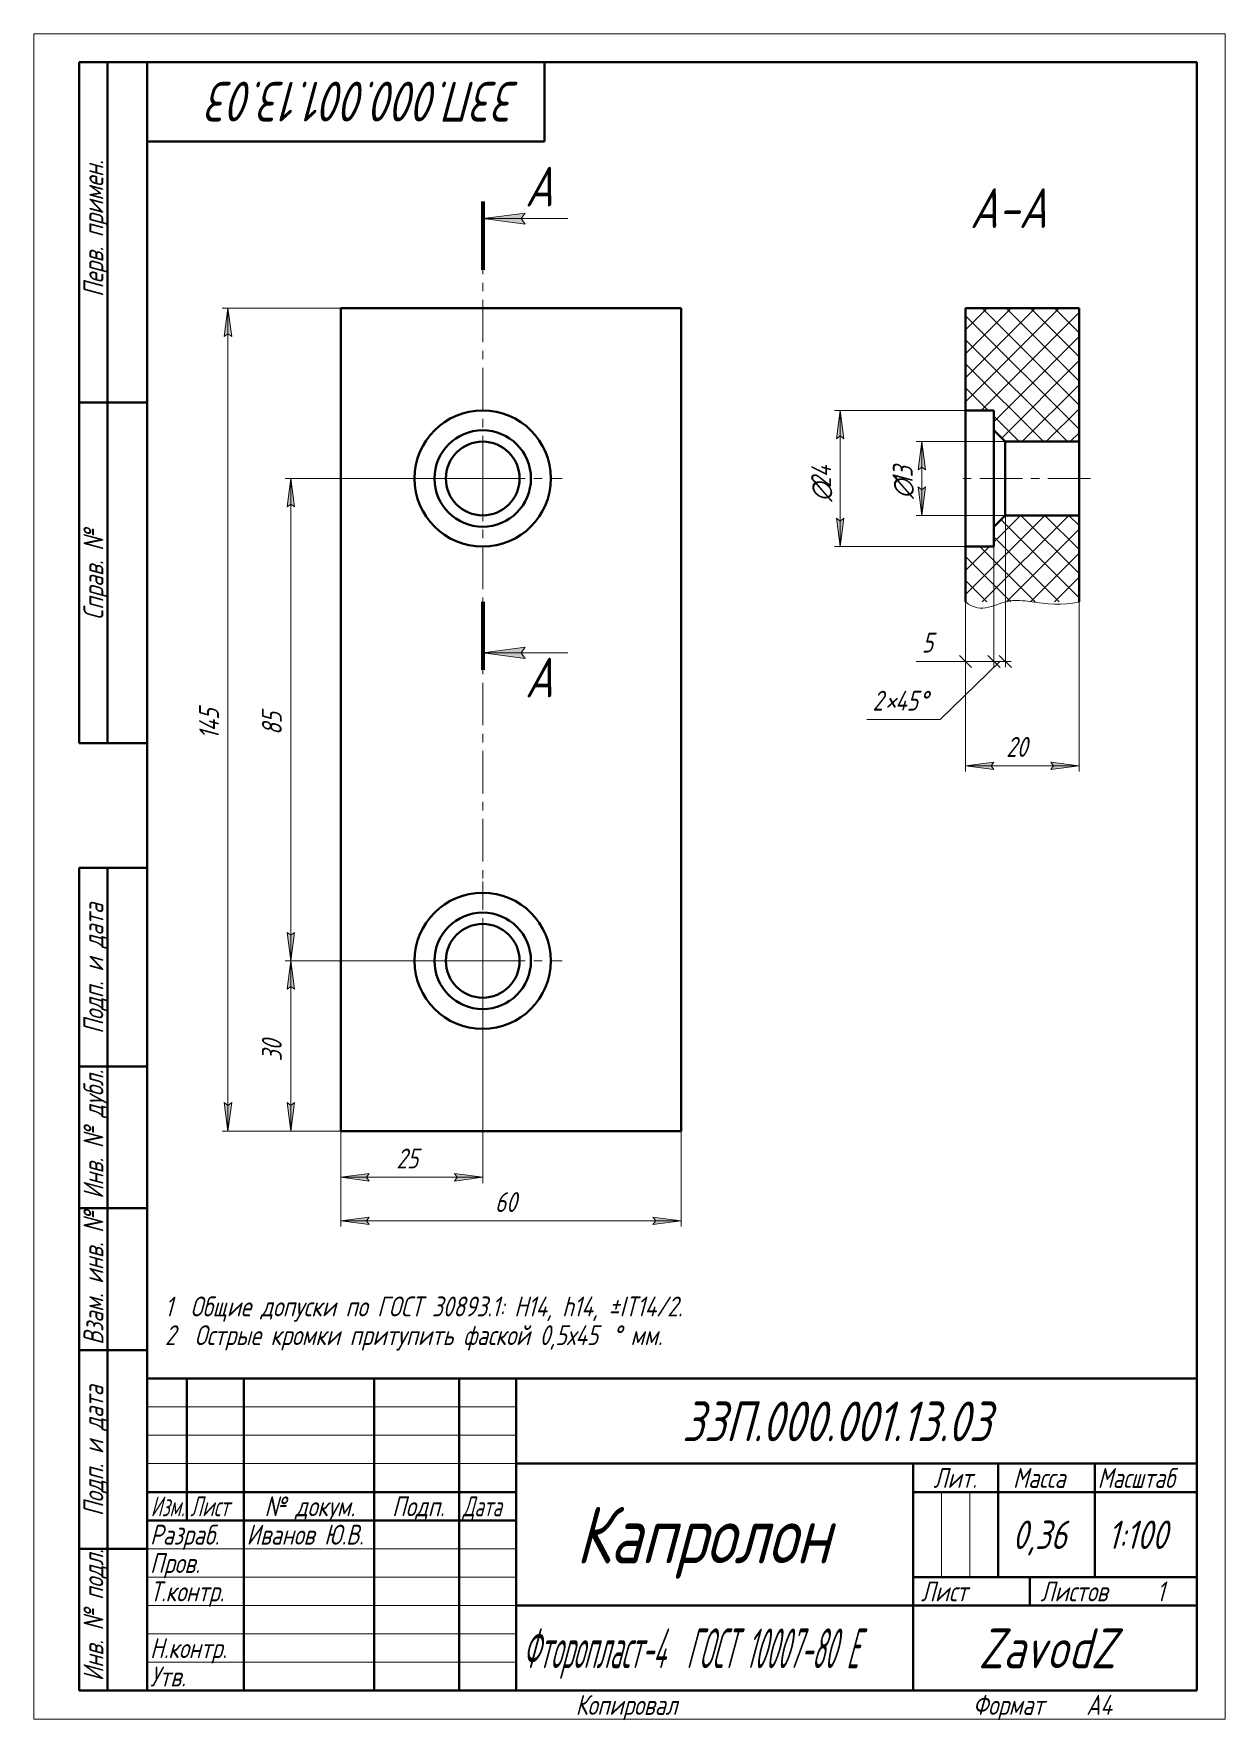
# Model space of a CAD drawing. Header units: millimetres. Extents: x 0 to 210, y 0 to 297.
import ezdxf

# ---------------------------------------------------------------- set-up
doc = ezdxf.new("R2010")
doc.units = ezdxf.units.MM
for name, pattern in [('K5LT_AXLED', [12, 7.5, -1.5, 1.5, -1.5]), ('K5LT_BASIC', [0]), ('K5LT_REINFORCED', [0]), ('K5LT_THIN', [0])]:
    doc.linetypes.add(name, pattern=pattern)
doc.layers.add('Системный слой', color=7, linetype='Continuous')
doc.styles.add('KDIMTEXTSTYLE', font='GOST_AU.SHX', dxfattribs={"width": 0.96, "oblique": 15, "height": 5})
doc.styles.add('KTEXTSTYLE', font='GOST_AU.SHX', dxfattribs={"width": 0.96, "height": 5})
doc.dimstyles.new('KDIMSTYLE (1.00)', dxfattribs={"dimtxt": 5, "dimasz": 1, "dimexe": 2, "dimexo": 0, "dimgap": 1, "dimtad": 1, "dimtxsty": 'KDIMTEXTSTYLE', "dimsah": 1, "dimcen": 0, "dimdle": 1, "dimadec": 0, "dimazin": 0, "dimtfac": 0.667, "dimtmove": 0, "dimatfit": 3, "dimfxl": 1, "dimtvp": 1, "dimtolj": 1, "dimtzin": 0, "dimarcsym": 0})

# ---------------------------------------------------------------- blocks, each defined once
blk = doc.blocks.new('U0')
at = {"layer": 'Системный слой', "color": 30, "linetype": 'K5LT_AXLED', "lineweight": 18, "true_color": 0xff8000}
for q in [(79.13, 147.62), (65.13, 133.62), (93.13, 133.62), (79.13, 119.62)]:
    blk.add_line((79.13, 133.62), q, dxfattribs=at)
blk = doc.blocks.new('U1')
at = {"layer": 'Системный слой', "color": 30, "linetype": 'K5LT_AXLED', "lineweight": 18, "true_color": 0xff8000}
for q in [(79.13, 257.41), (65.13, 218.62), (93.13, 218.62), (79.13, 142.98)]:
    blk.add_line((79.13, 218.62), q, dxfattribs=at)
blk = doc.blocks.new('D0')
at = {"layer": 'Системный слой'}
for points in [[(58.63, 87.77), (59.13, 88.43), (54.13, 87.77), (59.13, 87.12)], [(109.13, 87.12), (114.13, 87.77), (109.13, 88.43), (109.63, 87.77)]]:
    blk.add_hatch(color=7, dxfattribs=at).paths.add_polyline_path(points)
at = {"layer": 'Системный слой', "color": 7, "linetype": 'K5LT_THIN', "lineweight": 18}
for p, q in [((54.13, 103.62), (54.13, 86.77)), ((114.13, 103.62), (114.13, 86.77)), ((54.13, 87.77), (59.13, 88.43)), ((59.13, 87.12), (54.13, 87.77)), ((54.13, 87.77), (114.13, 87.77)), ((59.13, 88.43), (58.63, 87.77)), ((58.63, 87.77), (59.13, 87.12)), ((109.63, 87.77), (109.13, 88.43)), ((109.13, 88.43), (114.13, 87.77)), ((114.13, 87.77), (109.13, 87.12)), ((109.13, 87.12), (109.63, 87.77))]:
    blk.add_line(p, q, dxfattribs=at)
at = {"layer": 'Системный слой', "color": 7, "insert": (81.27, 92.85), "char_height": 2.5, "attachment_point": 1, "style": 'KTEXTSTYLE'}
blk.add_mtext('\\H3.5;\\W0.965;\\Q15;\\Q15;60', dxfattribs=at)
blk = doc.blocks.new('KDIMARROW_01')
at = {"layer": 'Системный слой'}
blk.add_hatch(color=0, dxfattribs=at).paths.add_polyline_path([(0, 0), (-5, 0.66), (-4.5, 0), (-5, -0.66)])
at = {"layer": 'Системный слой', "color": 0, "linetype": 'K5LT_THIN', "lineweight": 18}
for p, q in [((-4.5, 0), (-5, 0.66)), ((-5, 0.66), (0, 0)), ((0, 0), (-5, -0.66)), ((-5, -0.66), (-4.5, 0)), ((0, 0), (-1, 0))]:
    blk.add_line(p, q, dxfattribs=at)
blk = doc.blocks.new('D1')
at = {"layer": 'Системный слой'}
for points in [[(54.13, 95.46), (59.13, 96.12), (58.63, 95.46), (59.13, 94.8)], [(74.13, 94.8), (79.13, 95.46), (74.13, 96.12), (74.63, 95.46)]]:
    blk.add_hatch(color=7, dxfattribs=at).paths.add_polyline_path(points)
at = {"layer": 'Системный слой', "color": 7, "linetype": 'K5LT_THIN', "lineweight": 18}
for p, q in [((79.13, 133.62), (79.13, 94.46)), ((54.13, 103.62), (54.13, 94.46)), ((54.13, 95.46), (59.13, 96.12)), ((59.13, 94.8), (54.13, 95.46)), ((54.13, 95.46), (79.13, 95.46)), ((59.13, 96.12), (58.63, 95.46)), ((58.63, 95.46), (59.13, 94.8)), ((74.63, 95.46), (74.13, 96.12)), ((74.13, 96.12), (79.13, 95.46)), ((79.13, 95.46), (74.13, 94.8)), ((74.13, 94.8), (74.63, 95.46))]:
    blk.add_line(p, q, dxfattribs=at)
at = {"layer": 'Системный слой', "color": 7, "insert": (63.91, 100.53), "char_height": 2.5, "attachment_point": 1, "style": 'KTEXTSTYLE'}
blk.add_mtext('\\H3.5;\\W0.965;\\Q15;\\Q15;25', dxfattribs=at)
blk = doc.blocks.new('D2')
at = {"layer": 'Системный слой'}
for points in [[(45.95, 128.62), (45.29, 133.62), (44.64, 128.62), (45.29, 129.12)], [(45.29, 103.62), (45.95, 108.62), (45.29, 108.12), (44.64, 108.62)]]:
    blk.add_hatch(color=7, dxfattribs=at).paths.add_polyline_path(points)
at = {"layer": 'Системный слой', "color": 7, "linetype": 'K5LT_THIN', "lineweight": 18}
for p, q in [((79.13, 133.62), (44.29, 133.62)), ((44.64, 128.62), (45.29, 133.62)), ((45.29, 133.62), (45.95, 128.62)), ((45.29, 103.62), (45.29, 133.62)), ((45.29, 129.12), (44.64, 128.62)), ((45.95, 128.62), (45.29, 129.12)), ((45.29, 103.62), (44.64, 108.62)), ((44.64, 108.62), (45.29, 108.12)), ((45.29, 108.12), (45.95, 108.62)), ((45.95, 108.62), (45.29, 103.62)), ((54.13, 103.62), (44.29, 103.62))]:
    blk.add_line(p, q, dxfattribs=at)
at = {"layer": 'Системный слой', "color": 7, "insert": (40.22, 115.9), "char_height": 2.5, "attachment_point": 1, "rotation": 90, "style": 'KTEXTSTYLE'}
blk.add_mtext('\\H3.5;\\W0.965;\\Q15;\\Q15;30', dxfattribs=at)
blk = doc.blocks.new('D3')
at = {"layer": 'Системный слой'}
for points in [[(45.95, 213.62), (45.29, 218.62), (44.64, 213.62), (45.29, 214.12)], [(45.29, 133.62), (45.95, 138.62), (45.29, 138.12), (44.64, 138.62)]]:
    blk.add_hatch(color=7, dxfattribs=at).paths.add_polyline_path(points)
at = {"layer": 'Системный слой', "color": 7, "linetype": 'K5LT_THIN', "lineweight": 18}
for p, q in [((79.13, 218.62), (44.29, 218.62)), ((44.64, 213.62), (45.29, 218.62)), ((45.29, 218.62), (45.95, 213.62)), ((45.29, 133.62), (45.29, 218.62)), ((45.29, 214.12), (44.64, 213.62)), ((45.95, 213.62), (45.29, 214.12)), ((45.29, 133.62), (44.64, 138.62)), ((44.64, 138.62), (45.29, 138.12)), ((45.29, 138.12), (45.95, 138.62)), ((45.95, 138.62), (45.29, 133.62)), ((79.13, 133.62), (44.29, 133.62))]:
    blk.add_line(p, q, dxfattribs=at)
at = {"layer": 'Системный слой', "color": 7, "insert": (40.22, 173.4), "char_height": 2.5, "attachment_point": 1, "rotation": 90, "style": 'KTEXTSTYLE'}
blk.add_mtext('\\H3.5;\\W0.965;\\Q15;\\Q15;85', dxfattribs=at)
blk = doc.blocks.new('D4')
at = {"layer": 'Системный слой'}
for points in [[(34.89, 243.62), (34.23, 248.62), (33.57, 243.62), (34.23, 244.12)], [(34.23, 103.62), (34.89, 108.62), (34.23, 108.12), (33.57, 108.62)]]:
    blk.add_hatch(color=7, dxfattribs=at).paths.add_polyline_path(points)
at = {"layer": 'Системный слой', "color": 7, "linetype": 'K5LT_THIN', "lineweight": 18}
for p, q in [((54.13, 248.62), (33.23, 248.62)), ((33.57, 243.62), (34.23, 248.62)), ((34.23, 248.62), (34.89, 243.62)), ((34.23, 103.62), (34.23, 248.62)), ((34.23, 244.12), (33.57, 243.62)), ((34.89, 243.62), (34.23, 244.12)), ((34.23, 103.62), (33.57, 108.62)), ((33.57, 108.62), (34.23, 108.12)), ((34.23, 108.12), (34.89, 108.62)), ((34.89, 108.62), (34.23, 103.62)), ((54.13, 103.62), (33.23, 103.62))]:
    blk.add_line(p, q, dxfattribs=at)
at = {"layer": 'Системный слой', "color": 7, "insert": (29.15, 172.66), "char_height": 2.5, "attachment_point": 1, "rotation": 90, "style": 'KTEXTSTYLE'}
blk.add_mtext('\\H3.5;\\W0.965;\\Q15;\\Q15;145', dxfattribs=at)
blk = doc.blocks.new('U2')
at = {"layer": 'Системный слой'}
for points in [[(86.63, 263.42), (85.88, 264.41), (86.63, 265.4), (79.13, 264.41)], [(85.88, 187.88), (86.63, 188.87), (79.13, 187.88), (86.63, 186.89)]]:
    blk.add_hatch(color=7, dxfattribs=at).paths.add_polyline_path(points)
at = {"layer": 'Системный слой', "color": 134, "linetype": 'K5LT_REINFORCED', "lineweight": 100, "true_color": 0x009696}
for p, q in [((79.13, 267.41), (79.13, 255.41)), ((79.13, 196.88), (79.13, 184.88))]:
    blk.add_line(p, q, dxfattribs=at)
at = {"layer": 'Системный слой', "color": 7, "linetype": 'K5LT_THIN', "lineweight": 18}
for p, q in [((79.13, 264.41), (86.63, 265.4)), ((86.63, 265.4), (85.88, 264.41)), ((86.63, 263.42), (79.13, 264.41)), ((94.13, 264.41), (79.13, 264.41)), ((85.88, 264.41), (86.63, 263.42)), ((79.13, 187.88), (86.63, 188.87)), ((86.63, 186.89), (79.13, 187.88)), ((94.13, 187.88), (79.13, 187.88)), ((86.63, 188.87), (85.88, 187.88)), ((85.88, 187.88), (86.63, 186.89))]:
    blk.add_line(p, q, dxfattribs=at)
at = {"layer": 'Системный слой', "color": 7, "char_height": 2.5, "attachment_point": 1, "style": 'KTEXTSTYLE'}
for insert in [(86.6, 273.56), (86.6, 187.04)]:
    blk.add_mtext('\\H3.5;\\W0.965;\\Q15;\\Q15;\\H7.00;А', dxfattribs=dict(at, insert=insert))
blk = doc.blocks.new('D5')
at = {"layer": 'Системный слой', "color": 7, "linetype": 'K5LT_THIN', "lineweight": 18}
for p, q in [((164.24, 206.62), (164.24, 185.37)), ((169.24, 206.62), (169.24, 185.37)), ((165.3, 185.31), (163.17, 187.43)), ((168.17, 187.43), (170.3, 185.31)), ((160.74, 186.37), (155.52, 186.37)), ((164.24, 186.37), (160.74, 186.37)), ((164.24, 186.37), (163.24, 186.37)), ((164.24, 186.37), (169.24, 186.37)), ((169.24, 186.37), (170.24, 186.37))]:
    blk.add_line(p, q, dxfattribs=at)
at = {"layer": 'Системный слой', "color": 7, "insert": (156.52, 191.45), "char_height": 2.5, "attachment_point": 1, "style": 'KTEXTSTYLE'}
blk.add_mtext('\\H3.5;\\W0.965;\\Q15;\\Q15;5', dxfattribs=at)
blk = doc.blocks.new('KDIMARROW_13')
at = {"layer": 'Системный слой', "color": 0, "linetype": 'K5LT_THIN', "lineweight": 18}
for p, q in [((-1.06, 1.06), (1.06, -1.06)), ((0, 0), (-1, 0)), ((0, 0), (1, 0))]:
    blk.add_line(p, q, dxfattribs=at)
blk = doc.blocks.new('D6')
at = {"layer": 'Системный слой', "color": 7, "linetype": 'K5LT_THIN', "lineweight": 18}
for p, q in [((171.24, 212.12), (171.24, 185.37)), ((169.24, 210.12), (169.24, 185.37)), ((170.3, 185.31), (168.17, 187.43)), ((170.17, 187.43), (172.3, 185.31)), ((170.24, 186.37), (159.74, 176.12)), ((169.24, 186.37), (168.24, 186.37)), ((169.24, 186.37), (171.24, 186.37)), ((171.24, 186.37), (172.24, 186.37)), ((159.74, 176.12), (146.83, 176.12))]:
    blk.add_line(p, q, dxfattribs=at)
at = {"layer": 'Системный слой', "color": 7, "char_height": 2.5, "attachment_point": 1, "style": 'KTEXTSTYLE'}
for s, insert in [('\\H3.5;\\W0.965;\\Q15;\\Q15;2', (147.83, 181.21)), ('\\H3.5;\\W0.965;\\Q15;\\Q15;×', (150.05, 181.21)), ('\\H3.5;\\W0.965;\\Q15;\\Q15;45', (151.81, 181.21)), ('\\H3.5;\\W0.965;\\Q15;\\Q15;°', (155.98, 181.21))]:
    blk.add_mtext(s, dxfattribs=dict(at, insert=insert))
blk = doc.blocks.new('D7')
at = {"layer": 'Системный слой'}
for points in [[(168.74, 167.98), (169.24, 168.64), (164.24, 167.98), (169.24, 167.32)], [(184.24, 167.98), (179.24, 168.64), (179.74, 167.98), (179.24, 167.32)]]:
    blk.add_hatch(color=7, dxfattribs=at).paths.add_polyline_path(points)
at = {"layer": 'Системный слой', "color": 7, "linetype": 'K5LT_THIN', "lineweight": 18}
for p, q in [((164.24, 196.88), (164.24, 166.98)), ((184.24, 196.88), (184.24, 166.98)), ((164.24, 167.98), (169.24, 168.64)), ((169.24, 167.32), (164.24, 167.98)), ((164.24, 167.98), (184.24, 167.98)), ((169.24, 168.64), (168.74, 167.98)), ((168.74, 167.98), (169.24, 167.32)), ((179.74, 167.98), (179.24, 168.64)), ((179.24, 168.64), (184.24, 167.98)), ((184.24, 167.98), (179.24, 167.32)), ((179.24, 167.32), (179.74, 167.98))]:
    blk.add_line(p, q, dxfattribs=at)
at = {"layer": 'Системный слой', "color": 7, "insert": (171.38, 173.06), "char_height": 2.5, "attachment_point": 1, "style": 'KTEXTSTYLE'}
blk.add_mtext('\\H3.5;\\W0.965;\\Q15;\\Q15;20', dxfattribs=at)
blk = doc.blocks.new('D8')
at = {"layer": 'Системный слой'}
for points in [[(142.8, 225.62), (142.14, 230.62), (141.48, 225.62), (142.14, 226.12)], [(142.14, 206.62), (142.8, 211.62), (142.14, 211.12), (141.48, 211.62)]]:
    blk.add_hatch(color=7, dxfattribs=at).paths.add_polyline_path(points)
at = {"layer": 'Системный слой', "color": 7, "linetype": 'K5LT_THIN', "lineweight": 18}
for p, q in [((164.24, 230.62), (141.14, 230.62)), ((141.48, 225.62), (142.14, 230.62)), ((142.14, 230.62), (142.8, 225.62)), ((142.14, 230.62), (142.14, 206.62)), ((142.14, 226.12), (141.48, 225.62)), ((142.8, 225.62), (142.14, 226.12)), ((142.14, 206.62), (141.48, 211.62)), ((141.48, 211.62), (142.14, 211.12)), ((142.14, 211.12), (142.8, 211.62)), ((142.8, 211.62), (142.14, 206.62)), ((164.24, 206.62), (141.14, 206.62))]:
    blk.add_line(p, q, dxfattribs=at)
at = {"layer": 'Системный слой', "color": 7, "char_height": 2.5, "attachment_point": 1, "rotation": 90, "style": 'KTEXTSTYLE'}
for s, insert in [('\\H3.5;\\W0.965;\\Q15;\\Q15;24', (137.04, 216.96)), ('\\H3.5;\\W0.965;\\Q15;\\Q15;∅', (137.04, 214.55))]:
    blk.add_mtext(s, dxfattribs=dict(at, insert=insert))
blk = doc.blocks.new('D9')
at = {"layer": 'Системный слой'}
for points in [[(157.17, 220.12), (156.52, 225.12), (155.86, 220.12), (156.52, 220.62)], [(156.52, 212.12), (157.17, 217.12), (156.52, 216.62), (155.86, 217.12)]]:
    blk.add_hatch(color=7, dxfattribs=at).paths.add_polyline_path(points)
at = {"layer": 'Системный слой', "color": 7, "linetype": 'K5LT_THIN', "lineweight": 18}
for p, q in [((171.24, 225.12), (155.52, 225.12)), ((155.86, 220.12), (156.52, 225.12)), ((156.52, 225.12), (157.17, 220.12)), ((156.52, 225.12), (156.52, 212.12)), ((156.52, 220.62), (155.86, 220.12)), ((157.17, 220.12), (156.52, 220.62)), ((156.52, 212.12), (155.86, 217.12)), ((155.86, 217.12), (156.52, 216.62)), ((156.52, 216.62), (157.17, 217.12)), ((157.17, 217.12), (156.52, 212.12)), ((171.24, 212.12), (155.52, 212.12))]:
    blk.add_line(p, q, dxfattribs=at)
at = {"layer": 'Системный слой', "color": 7, "char_height": 2.5, "attachment_point": 1, "rotation": 90, "style": 'KTEXTSTYLE'}
for s, insert in [('\\H3.5;\\W0.965;\\Q15;\\Q15;13', (151.42, 217.47)), ('\\H3.5;\\W0.965;\\Q15;\\Q15;∅', (151.42, 215.06))]:
    blk.add_mtext(s, dxfattribs=dict(at, insert=insert))
blk = doc.blocks.new('U3')
at = {"color": 7, "linetype": 'K5LT_THIN', "lineweight": 18}
for p, q in [((0, 0), (0, 297)), ((0, 297), (210, 297)), ((210, 297), (210, 0)), ((20, 55), (85, 55)), ((20, 50), (85, 50)), ((20, 45), (85, 45)), ((159.96, 25), (159.96, 40)), ((164.98, 25), (164.98, 40)), ((20, 30), (85, 30)), ((20, 25), (85, 25)), ((20, 20), (85, 20)), ((20, 15), (85, 15)), ((20, 10), (85, 10)), ((210, 0), (0, 0))]:
    blk.add_line(p, q, dxfattribs=at)
at = {"color": 150, "linetype": 'K5LT_BASIC', "lineweight": 40, "true_color": 0x0080ff}
for p, q in [((8, 172), (8, 292)), ((20, 292), (8, 292)), ((13, 172), (13, 292)), ((20, 5), (20, 292)), ((20, 292), (205, 292)), ((90, 292), (90, 278)), ((205, 292), (205, 5)), ((90, 278), (20, 278)), ((20, 232), (8, 232)), ((20, 172), (8, 172)), ((8, 5), (8, 150)), ((20, 150), (8, 150)), ((13, 5), (13, 150)), ((20, 115), (8, 115)), ((20, 90), (8, 90)), ((20, 65), (8, 65)), ((20, 60), (205, 60)), ((20, 5), (20, 60)), ((27, 35), (27, 60)), ((37, 5), (37, 60)), ((60, 5), (60, 60)), ((75, 5), (75, 60)), ((85, 5), (85, 60)), ((85, 45), (205, 45)), ((155, 5), (155, 45)), ((170, 25), (170, 45)), ((187, 25), (187, 45)), ((20, 40), (85, 40)), ((155, 40), (170, 40)), ((170, 40), (205, 40)), ((20, 35), (85, 35)), ((20, 30), (8, 30)), ((155, 25), (205, 25)), ((175.57, 20), (175.57, 25)), ((85, 20), (155, 20)), ((155, 20), (205, 20)), ((20, 5), (8, 5)), ((205, 5), (20, 5))]:
    blk.add_line(p, q, dxfattribs=at)
at = {"color": 7, "char_height": 2.5, "attachment_point": 1, "style": 'KTEXTSTYLE'}
for s, insert, rotation in [('\\H3.5;\\W0.965;\\Q15;\\Q15;\\H7.00;ЗЗП.000.001.13.03', (85.72, 281.55), 180), ('\\H3.5;\\W0.965;\\Q15;\\Q15;Перв. примен.', (8.77, 250.61), 90), ('\\H3.5;\\W0.965;\\Q15;\\Q15;Справ. №', (8.77, 193.68), 90), ('\\H3.5;\\W0.965;\\Q15;\\Q15;Подп. и дата', (8.77, 120.75), 90), ('\\H3.5;\\W0.965;\\Q15;\\Q15;Инв. № дубл.', (8.77, 91.67), 90), ('\\H3.5;\\W0.965;\\Q15;\\Q15;Взам. инв. №', (8.77, 65.94), 90), ('\\H3.5;\\W0.965;\\Q15;\\Q15;Подп. и дата', (8.77, 35.75), 90), ('\\H3.5;\\W0.965;\\Q15;\\Q15;Инв. № подл.', (8.77, 6.67), 90)]:
    blk.add_mtext(s, dxfattribs=dict(at, insert=insert, rotation=rotation))
for s, insert in [('\\H3.5;\\W0.965;\\Q15;\\Q15;\\H7.00;ЗЗП.000.001.13.03', (114.28, 55.95)), ('\\H3.5;\\W0.965;\\Q15;\\Q15;Лит.', (158.56, 44.23)), ('\\H3.5;\\W0.965;\\Q15;\\Q15;Масса', (172.58, 44.23)), ('\\H3.5;\\W0.965;\\Q15;\\Q15;\\W0.941;Масштаб', (187.52, 44.23)), ('\\H3.5;\\W0.965;\\Q15;\\Q15;\\W0.797;Изм.', (20.61, 39.23)), ('\\H3.5;\\W0.965;\\Q15;\\Q15;\\W0.807;Лист', (27.6, 39.23)), ('\\H3.5;\\W0.965;\\Q15;\\Q15;№ докум.', (40.67, 39.23)), ('\\H3.5;\\W0.965;\\Q15;\\Q15;Подп.', (63.15, 39.23)), ('\\H3.5;\\W0.965;\\Q15;\\Q15;\\W0.807;Дата', (75.6, 39.23)), ('\\H3.5;\\W0.965;\\Q15;\\Q15;\\H10.00;Капролон', (95.56, 37.43)), ('\\H3.5;\\W0.965;\\Q15;\\Q15;Разраб.', (20.5, 34.23)), ('\\H3.5;\\W0.965;\\Q15;\\Q15;Иванов Ю.В.', (37.5, 34.23)), ('\\H3.5;\\W0.965;\\Q15;\\Q15;\\H5.00;0,36', (172.5, 34.97)), ('\\H3.5;\\W0.965;\\Q15;\\Q15;\\H5.00;1:100', (189.27, 34.97)), ('\\H3.5;\\W0.965;\\Q15;\\Q15;Пров.', (20.5, 29.23)), ('\\H3.5;\\W0.965;\\Q15;\\Q15;Т.контр.', (20.5, 24.23)), ('\\H3.5;\\W0.965;\\Q15;\\Q15;Лист', (156.36, 24.23)), ('\\H3.5;\\W0.965;\\Q15;\\Q15;Листов', (177.41, 24.23)), ('\\H3.5;\\W0.965;\\Q15;\\Q15;1', (197.91, 24.23)), ('\\H3.5;\\W0.965;\\Q15;\\Q15;\\W0.523;\\H7.00;Фторопласт-4  ГОСТ 10007-80 Е', (86.08, 15.95)), ('\\H3.5;\\W0.965;\\Q15;\\Q15;\\H7.00;ZavodZ', (166.5, 15.95)), ('\\H3.5;\\W0.965;\\Q15;\\Q15;Н.контр.', (20.5, 14.23)), ('\\H3.5;\\W0.965;\\Q15;\\Q15;Утв.', (20.5, 9.23)), ('\\H3.5;\\W0.965;\\Q15;\\Q15;Копировал', (95.5, 4.23)), ('\\H3.5;\\W0.965;\\Q15;\\Q15;Формат', (165.5, 4.23)), ('\\H3.5;\\W0.965;\\Q15;\\Q15;A4', (185.5, 4.23))]:
    blk.add_mtext(s, dxfattribs=dict(at, insert=insert))
blk = doc.blocks.new('U4')
at = {"color": 7, "char_height": 2.5, "attachment_point": 1, "style": 'KTEXTSTYLE'}
for s, insert in [('\\H3.5;\\W0.965;\\Q15;\\Q15;1', (23.12, 74.45)), ('\\H3.5;\\W0.965;\\Q15;\\Q15;Общие допуски по ГОСТ 30893.1: H14, h14, ', (27.6, 74.45)), ('\\H3.5;\\W0.965;\\Q15;\\Q15;IT14/2.', (103.26, 74.45)), ('\\H3.5;\\W0.965;\\Q15;\\Q15;±', (101.31, 74.45)), ('\\H3.5;\\W0.965;\\Q15;\\Q15;2', (23.12, 69.39)), ('\\H3.5;\\W0.965;\\Q15;\\Q15;Острые кромки притупить фаской 0,5х45', (28.34, 69.39)), ('\\H3.5;\\W0.965;\\Q15;\\Q15;°', (101.96, 69.39)), ('\\H3.5;\\W0.965;\\Q15;\\Q15; мм.', (103.44, 69.39))]:
    blk.add_mtext(s, dxfattribs=dict(at, insert=insert))

msp = doc.modelspace()

# ---------------------------------------------------------------- hatches: boundary and pattern name
at = {"layer": 'Системный слой'}
h = msp.add_hatch(dxfattribs=at)
h.set_pattern_fill('', angle=45, style=0, pattern_type=0)
h.set_pattern_definition([(45, (0, 0), (-2.12132, 2.12132), []), (135, (0, 0), (-2.12132, -2.12132), [])])
h.paths.add_polyline_path([(171.235, 225.117), (184.235, 225.117), (184.235, 248.617), (164.235, 248.617), (164.235, 230.617), (169.235, 230.617), (169.235, 227.117)])
h.paths.add_polyline_path([(184.235, 212.117), (171.235, 212.117), (169.235, 210.117), (169.235, 206.617), (164.235, 206.617), (164.235, 196.878), (184.235, 196.878)])

# ---------------------------------------------------------------- linework, layer by layer
at = {"layer": 'Системный слой', "color": 150, "linetype": 'K5LT_BASIC', "lineweight": 40, "true_color": 0x0080ff}
for p, q in [((54.126, 248.617), (54.126, 103.617)), ((114.126, 248.617), (54.126, 248.617)), ((114.126, 103.617), (114.126, 248.617)), ((164.235, 248.617), (164.235, 230.617)), ((184.235, 248.617), (164.235, 248.617)), ((184.235, 248.617), (184.235, 225.117)), ((169.235, 230.617), (164.235, 230.617)), ((164.235, 230.617), (164.235, 206.617)), ((169.235, 230.617), (169.235, 227.117)), ((171.235, 225.117), (169.235, 227.117)), ((169.235, 227.117), (169.235, 210.117)), ((184.235, 225.117), (171.235, 225.117)), ((171.235, 225.117), (171.235, 212.117)), ((184.235, 225.117), (184.235, 212.117)), ((171.235, 212.117), (169.235, 210.117)), ((184.235, 212.117), (171.235, 212.117)), ((184.235, 212.117), (184.235, 196.878)), ((169.235, 210.117), (169.235, 206.617)), ((169.235, 206.617), (164.235, 206.617)), ((164.235, 206.617), (164.235, 196.878)), ((54.126, 103.617), (114.126, 103.617))]:
    msp.add_line(p, q, dxfattribs=at)
at = {"layer": 'Системный слой', "color": 30, "linetype": 'K5LT_AXLED', "lineweight": 18, "true_color": 0xff8000}
msp.add_line((186.235, 218.617), (162.235, 218.617), dxfattribs=at)
at = {"layer": 'Системный слой', "color": 150, "linetype": 'K5LT_BASIC', "lineweight": 40, "true_color": 0x0080ff}
for centre, radius in [((79.126, 218.617), 12), ((79.126, 218.617), 8.5), ((79.126, 218.617), 6.5), ((79.126, 133.617), 12), ((79.126, 133.617), 8.5), ((79.126, 133.617), 6.5)]:
    msp.add_circle(centre, radius, dxfattribs=at)
at = {"layer": 'Системный слой', "color": 7, "linetype": 'K5LT_THIN', "lineweight": 18}
msp.add_open_spline([(164.235, 196.878), (167.117, 194.505), (170.466, 197.6), (177.389, 196.682), (181.308, 196.125), (184.235, 196.878)], degree=3, knots=[0, 0, 0, 0, 1.9804652, 2.8537467, 5, 5, 5, 5], dxfattribs=at)

# ---------------------------------------------------------------- block references
for name in ['U3', 'U4']:
    msp.add_blockref(name, (0, 0))
at = {"layer": 'Системный слой'}
for name in ['U2', 'U1', 'U0']:
    msp.add_blockref(name, (0, 0), dxfattribs=at)

# ---------------------------------------------------------------- texts
at = {"layer": 'Системный слой', "color": 7, "insert": (165.016, 269.766), "char_height": 2.5, "attachment_point": 1, "style": 'KTEXTSTYLE'}
msp.add_mtext('\\H3.5;\\W0.965;\\Q15;\\Q15;\\H7.00;{\\c16711680;А-А}', dxfattribs=at)

# ---------------------------------------------------------------- dimensions: what is measured, and where the dimension line sits
at = {"layer": 'Системный слой', "color": 7}
for base, p1, p2, override, picture, middle in [((34.228, 103.617), (54.126, 248.617), (54.126, 103.617), {"dimexo": 0, "dimpost": '\\H3.5;\\W0.965;\\Q15;<>', "dimblk1": 'KDIMARROW_01', "dimblk2": 'KDIMARROW_01', "dimse1": 0, "dimse2": 0, "dimclrt": 7, "dimtol": 1, "dimtp": 0, "dimtm": 0, "dimtdec": 5, "dimtolj": 1}, 'D4', (34.228, 176.117)), ((142.137, 230.617), (164.235, 206.617), (164.235, 230.617), {"dimexo": 0, "dimpost": '\\H3.5;\\W0.965;\\Q15;∅<>', "dimblk1": 'KDIMARROW_01', "dimblk2": 'KDIMARROW_01', "dimse1": 0, "dimse2": 0, "dimclrt": 7, "dimtol": 1, "dimtp": 0, "dimtm": 0, "dimtdec": 5, "dimtolj": 1}, 'D8', (142.137, 218.617)), ((156.517, 225.117), (171.235, 212.117), (171.235, 225.117), {"dimexo": 0, "dimpost": '\\H3.5;\\W0.965;\\Q15;∅<>', "dimblk1": 'KDIMARROW_01', "dimblk2": 'KDIMARROW_01', "dimse1": 0, "dimse2": 0, "dimclrt": 7, "dimtol": 1, "dimtp": 0, "dimtm": 0, "dimtdec": 5, "dimtolj": 1}, 'D9', (156.517, 218.617)), ((45.295, 133.617), (79.126, 218.617), (79.126, 133.617), {"dimexo": 0, "dimpost": '\\H3.5;\\W0.965;\\Q15;<>', "dimblk1": 'KDIMARROW_01', "dimblk2": 'KDIMARROW_01', "dimse1": 0, "dimse2": 0, "dimclrt": 7, "dimtol": 1, "dimtp": 0, "dimtm": 0, "dimtdec": 5, "dimtolj": 1}, 'D3', (45.295, 176.117)), ((45.295, 103.617), (79.126, 133.617), (54.126, 103.617), {"dimexo": 0, "dimpost": '\\H3.5;\\W0.965;\\Q15;<>', "dimblk1": 'KDIMARROW_01', "dimblk2": 'KDIMARROW_01', "dimse1": 0, "dimse2": 0, "dimclrt": 7, "dimtol": 1, "dimtp": 0, "dimtm": 0, "dimtdec": 5, "dimtolj": 1}, 'D2', (45.295, 118.617))]:
    dim = msp.add_linear_dim(base=base, p1=p1, p2=p2, angle=90, dimstyle='KDIMSTYLE (1.00)', override=override, dxfattribs=at)
    dim.commit()
    dim.dimension.update_dxf_attribs({"geometry": picture, "text_midpoint": middle, "dimtype": 160})
for base, p1, p2, override, picture, middle in [((169.235, 186.371), (171.235, 212.117), (169.235, 210.117), {"dimexo": 0, "dimtoh": 1, "dimpost": '\\H3.5;\\W0.965;\\Q15;<>\\H3.5;\\W0.965;\\Q15;\\Q15;\\Q15;×\\Q15;45\\Q15;°\\Q15;', "dimblk1": 'KDIMARROW_13', "dimblk2": 'KDIMARROW_13', "dimse1": 0, "dimse2": 0, "dimclrt": 7, "dimtol": 1, "dimtp": 0, "dimtm": 0, "dimtdec": 5, "dimtmove": 1, "dimtolj": 1}, 'D6', (158.735, 176.117)), ((164.235, 186.371), (169.235, 206.617), (164.235, 206.617), {"dimexo": 0, "dimpost": '\\H3.5;\\W0.965;\\Q15;<>', "dimblk1": 'KDIMARROW_13', "dimblk2": 'KDIMARROW_13', "dimse1": 0, "dimse2": 0, "dimclrt": 7, "dimtol": 1, "dimtp": 0, "dimtm": 0, "dimtdec": 5, "dimtolj": 1}, 'D5', (158.126, 186.371)), ((164.235, 167.982), (184.235, 196.878), (164.235, 196.878), {"dimexo": 0, "dimpost": '\\H3.5;\\W0.965;\\Q15;<>', "dimblk1": 'KDIMARROW_01', "dimblk2": 'KDIMARROW_01', "dimse1": 0, "dimse2": 0, "dimclrt": 7, "dimtol": 1, "dimtp": 0, "dimtm": 0, "dimtdec": 5, "dimtolj": 1}, 'D7', (174.235, 167.982)), ((54.126, 95.46), (79.126, 133.617), (54.126, 103.617), {"dimexo": 0, "dimpost": '\\H3.5;\\W0.965;\\Q15;<>', "dimblk1": 'KDIMARROW_01', "dimblk2": 'KDIMARROW_01', "dimse1": 0, "dimse2": 0, "dimclrt": 7, "dimtol": 1, "dimtp": 0, "dimtm": 0, "dimtdec": 5, "dimtolj": 1}, 'D1', (66.626, 95.46)), ((54.126, 87.774), (114.126, 103.617), (54.126, 103.617), {"dimexo": 0, "dimpost": '\\H3.5;\\W0.965;\\Q15;\\Q15;\\H3.5;\\W0.965;\\Q15;<>\\H3.5;\\W0.965;\\Q15;\\Q15;', "dimblk1": 'KDIMARROW_01', "dimblk2": 'KDIMARROW_01', "dimse1": 0, "dimse2": 0, "dimclrt": 7, "dimtol": 1, "dimtp": 0, "dimtm": 0, "dimtdec": 5, "dimtolj": 1}, 'D0', (84.126, 87.774))]:
    dim = msp.add_linear_dim(base=base, p1=p1, p2=p2, dimstyle='KDIMSTYLE (1.00)', override=override, dxfattribs=at)
    dim.commit()
    dim.dimension.update_dxf_attribs({"geometry": picture, "text_midpoint": middle, "dimtype": 160})

doc.saveas('drawing.dxf')
